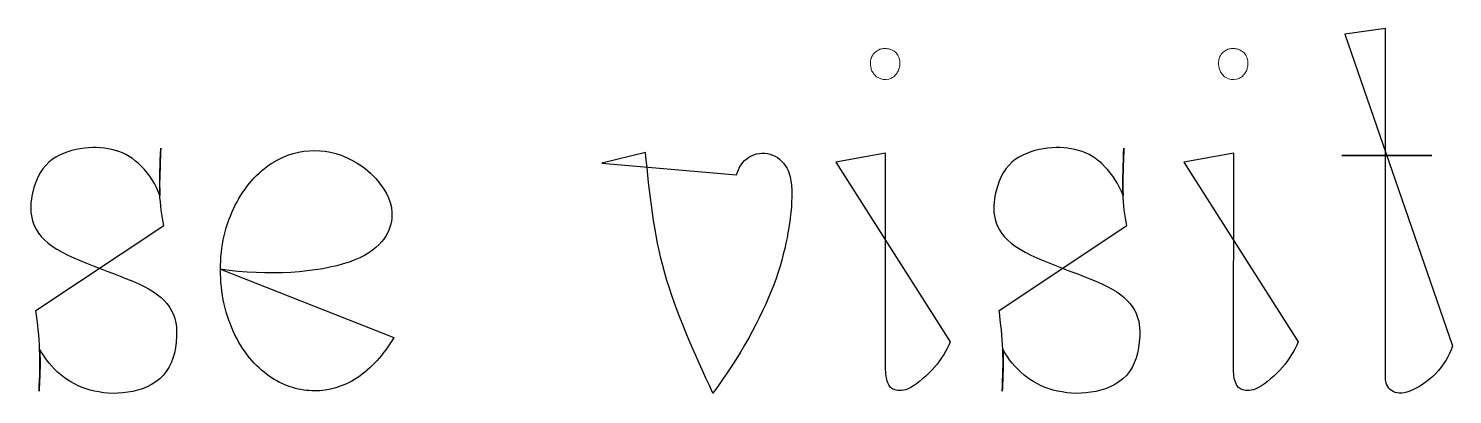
# Model space of a CAD drawing. Header units: centimetres. Extents: x -10.1 to 10.1, y -7.4 to 7.5.
# Drawn here: x -3.983 to -2.883, y 5.461 to 5.744 of the extents above; entities that cross this region are included whole.
import ezdxf

# ---------------------------------------------------------------- set-up
doc = ezdxf.new("R2010")
doc.units = ezdxf.units.CM
doc.header["$MEASUREMENT"] = 0
doc.layers.add('Layer 1', color=7, linetype='Continuous')

msp = doc.modelspace()

# ---------------------------------------------------------------- linework, layer by layer
at = {"layer": 'Layer 1', "color": 7}
for points, knots in [([(-2.96607, 5.73922), (-2.96607, 5.73922), (-2.93482, 5.74361), (-2.93482, 5.74361), (-2.93482, 5.74361), (-2.93482, 5.74361), (-2.93482, 5.64569), (-2.93482, 5.64569), (-2.93482, 5.64569), (-2.93482, 5.64569), (-2.899, 5.64569), (-2.899, 5.64569), (-2.899, 5.64569), (-2.899, 5.64569), (-2.96835, 5.64569), (-2.96835, 5.64569), (-2.96835, 5.64569), (-2.96835, 5.64569), (-2.93482, 5.64569), (-2.93482, 5.64569), (-2.93482, 5.64569), (-2.93482, 5.64569), (-2.93482, 5.47405), (-2.93482, 5.47405), (-2.93482, 5.47405), (-2.93482, 5.47024), (-2.93329, 5.46643), (-2.93006, 5.46415), (-2.93006, 5.46415), (-2.92683, 5.46187), (-2.92207, 5.46129), (-2.91596, 5.46375), (-2.91596, 5.46375), (-2.90966, 5.46603), (-2.90207, 5.47118), (-2.89596, 5.47727), (-2.89596, 5.47727), (-2.88987, 5.48357), (-2.88567, 5.49079), (-2.883, 5.49862), (-2.883, 5.49862), (-2.883, 5.49862), (-2.96607, 5.73922), (-2.96607, 5.73922)], [0, 0, 0, 0, 0.0833333, 0.0833333, 0.0833333, 0.0833333, 0.1666667, 0.1666667, 0.1666667, 0.1666667, 0.25, 0.25, 0.25, 0.25, 0.3333333, 0.3333333, 0.3333333, 0.3333333, 0.4166667, 0.4166667, 0.4166667, 0.4166667, 0.5, 0.5, 0.5, 0.5, 0.5833333, 0.5833333, 0.5833333, 0.5833333, 0.6666667, 0.6666667, 0.6666667, 0.6666667, 0.75, 0.75, 0.75, 0.75, 0.8333333, 0.8333333, 0.8333333, 0.8333333, 1, 1, 1, 1]), ([(-2.96607, 5.73922), (-2.96607, 5.73922), (-2.96607, 5.73922), (-2.96607, 5.73922), (-2.96607, 5.73922), (-2.96607, 5.73922), (-2.96607, 5.73922), (-2.96607, 5.73922)], [0, 0, 0, 0, 0.3333333, 0.3333333, 0.3333333, 0.3333333, 1, 1, 1, 1]), ([(-3.97689, 5.52605), (-3.97557, 5.51594), (-3.97422, 5.50605), (-3.97403, 5.49576), (-3.97403, 5.49576), (-3.97347, 5.48547), (-3.97403, 5.47462), (-3.97443, 5.46377), (-3.97443, 5.46377), (-3.97403, 5.4712), (-3.97385, 5.47845), (-3.97366, 5.48377), (-3.97366, 5.48377), (-3.97366, 5.4893), (-3.97385, 5.49271), (-3.97403, 5.49615), (-3.97403, 5.49615), (-3.96985, 5.48853), (-3.96432, 5.48168), (-3.95765, 5.47633), (-3.95765, 5.47633), (-3.95117, 5.47083), (-3.94373, 5.46699), (-3.93498, 5.46453), (-3.93498, 5.46453), (-3.92622, 5.46225), (-3.91612, 5.46112), (-3.90603, 5.46281), (-3.90603, 5.46281), (-3.89574, 5.46434), (-3.88545, 5.46834), (-3.87859, 5.47577), (-3.87859, 5.47577), (-3.87192, 5.48339), (-3.86869, 5.49387), (-3.8683, 5.50606), (-3.8683, 5.50606), (-3.86774, 5.51807), (-3.87002, 5.5312), (-3.88944, 5.54244), (-3.88944, 5.54244), (-3.90907, 5.55347), (-3.94601, 5.56284), (-3.96432, 5.57559), (-3.96432, 5.57559), (-3.98263, 5.58834), (-3.98223, 5.60454), (-3.97956, 5.61655), (-3.97956, 5.61655), (-3.9767, 5.62893), (-3.97154, 5.63713), (-3.96432, 5.64245), (-3.96432, 5.64245), (-3.9571, 5.64758), (-3.94794, 5.65026), (-3.93937, 5.65121), (-3.93937, 5.65121), (-3.9308, 5.65216), (-3.92281, 5.65177), (-3.91556, 5.64949), (-3.91556, 5.64949), (-3.90794, 5.6474), (-3.90127, 5.64319), (-3.89537, 5.63711), (-3.89537, 5.63711), (-3.88928, 5.63121), (-3.88434, 5.62319), (-3.88108, 5.61462), (-3.88108, 5.61462), (-3.88127, 5.61803), (-3.88148, 5.62129), (-3.88127, 5.62737), (-3.88127, 5.62737), (-3.88108, 5.63346), (-3.88087, 5.64242), (-3.8805, 5.65118), (-3.8805, 5.65118), (-3.88106, 5.63898), (-3.88145, 5.62679), (-3.88127, 5.61689), (-3.88127, 5.61689), (-3.88087, 5.60678), (-3.87955, 5.59916), (-3.87823, 5.59154), (-3.87823, 5.59154), (-3.87823, 5.59154), (-3.97689, 5.52605), (-3.97689, 5.52605)], [0, 0, 0, 0, 0.0434783, 0.0434783, 0.0434783, 0.0434783, 0.0869565, 0.0869565, 0.0869565, 0.0869565, 0.1304348, 0.1304348, 0.1304348, 0.1304348, 0.173913, 0.173913, 0.173913, 0.173913, 0.2173913, 0.2173913, 0.2173913, 0.2173913, 0.2608696, 0.2608696, 0.2608696, 0.2608696, 0.3043478, 0.3043478, 0.3043478, 0.3043478, 0.3478261, 0.3478261, 0.3478261, 0.3478261, 0.3913043, 0.3913043, 0.3913043, 0.3913043, 0.4347826, 0.4347826, 0.4347826, 0.4347826, 0.4782609, 0.4782609, 0.4782609, 0.4782609, 0.5217391, 0.5217391, 0.5217391, 0.5217391, 0.5652174, 0.5652174, 0.5652174, 0.5652174, 0.6086957, 0.6086957, 0.6086957, 0.6086957, 0.6521739, 0.6521739, 0.6521739, 0.6521739, 0.6956522, 0.6956522, 0.6956522, 0.6956522, 0.7391304, 0.7391304, 0.7391304, 0.7391304, 0.7826087, 0.7826087, 0.7826087, 0.7826087, 0.826087, 0.826087, 0.826087, 0.826087, 0.8695652, 0.8695652, 0.8695652, 0.8695652, 0.9130435, 0.9130435, 0.9130435, 0.9130435, 1, 1, 1, 1]), ([(-3.23317, 5.52605), (-3.23185, 5.51594), (-3.2305, 5.50605), (-3.23031, 5.49576), (-3.23031, 5.49576), (-3.22975, 5.48547), (-3.23031, 5.47462), (-3.23071, 5.46377), (-3.23071, 5.46377), (-3.23031, 5.4712), (-3.23013, 5.47845), (-3.22994, 5.48377), (-3.22994, 5.48377), (-3.22975, 5.4893), (-3.22994, 5.49271), (-3.23031, 5.49615), (-3.23031, 5.49615), (-3.22613, 5.48853), (-3.2206, 5.48168), (-3.21393, 5.47633), (-3.21393, 5.47633), (-3.20745, 5.47083), (-3.20004, 5.46699), (-3.19126, 5.46453), (-3.19126, 5.46453), (-3.1825, 5.46225), (-3.17242, 5.46112), (-3.16231, 5.46281), (-3.16231, 5.46281), (-3.15202, 5.46434), (-3.14173, 5.46834), (-3.13487, 5.47577), (-3.13487, 5.47577), (-3.1282, 5.48339), (-3.12495, 5.49387), (-3.12458, 5.50606), (-3.12458, 5.50606), (-3.12402, 5.51807), (-3.1263, 5.5312), (-3.14572, 5.54244), (-3.14572, 5.54244), (-3.16535, 5.55347), (-3.20231, 5.56284), (-3.2206, 5.57559), (-3.2206, 5.57559), (-3.23909, 5.58834), (-3.23851, 5.60454), (-3.23584, 5.61655), (-3.23584, 5.61655), (-3.23298, 5.62893), (-3.22785, 5.63713), (-3.2206, 5.64245), (-3.2206, 5.64245), (-3.21338, 5.64758), (-3.20422, 5.65026), (-3.19565, 5.65121), (-3.19565, 5.65121), (-3.18708, 5.65216), (-3.17909, 5.65177), (-3.17184, 5.64949), (-3.17184, 5.64949), (-3.16422, 5.6474), (-3.15755, 5.64319), (-3.15165, 5.63711), (-3.15165, 5.63711), (-3.14556, 5.63121), (-3.14062, 5.62319), (-3.13736, 5.61462), (-3.13736, 5.61462), (-3.13755, 5.61803), (-3.13755, 5.62129), (-3.13755, 5.62737), (-3.13755, 5.62737), (-3.13736, 5.63346), (-3.13718, 5.64242), (-3.13678, 5.65118), (-3.13678, 5.65118), (-3.13734, 5.63898), (-3.13773, 5.62679), (-3.13755, 5.61689), (-3.13755, 5.61689), (-3.13718, 5.60678), (-3.13602, 5.59916), (-3.13451, 5.59154), (-3.13451, 5.59154), (-3.13451, 5.59154), (-3.23317, 5.52605), (-3.23317, 5.52605)], [0, 0, 0, 0, 0.0434783, 0.0434783, 0.0434783, 0.0434783, 0.0869565, 0.0869565, 0.0869565, 0.0869565, 0.1304348, 0.1304348, 0.1304348, 0.1304348, 0.173913, 0.173913, 0.173913, 0.173913, 0.2173913, 0.2173913, 0.2173913, 0.2173913, 0.2608696, 0.2608696, 0.2608696, 0.2608696, 0.3043478, 0.3043478, 0.3043478, 0.3043478, 0.3478261, 0.3478261, 0.3478261, 0.3478261, 0.3913043, 0.3913043, 0.3913043, 0.3913043, 0.4347826, 0.4347826, 0.4347826, 0.4347826, 0.4782609, 0.4782609, 0.4782609, 0.4782609, 0.5217391, 0.5217391, 0.5217391, 0.5217391, 0.5652174, 0.5652174, 0.5652174, 0.5652174, 0.6086957, 0.6086957, 0.6086957, 0.6086957, 0.6521739, 0.6521739, 0.6521739, 0.6521739, 0.6956522, 0.6956522, 0.6956522, 0.6956522, 0.7391304, 0.7391304, 0.7391304, 0.7391304, 0.7826087, 0.7826087, 0.7826087, 0.7826087, 0.826087, 0.826087, 0.826087, 0.826087, 0.8695652, 0.8695652, 0.8695652, 0.8695652, 0.9130435, 0.9130435, 0.9130435, 0.9130435, 1, 1, 1, 1]), ([(-3.83438, 5.55785), (-3.79818, 5.55235), (-3.75876, 5.55499), (-3.73492, 5.56338), (-3.73492, 5.56338), (-3.71111, 5.57158), (-3.70312, 5.58529), (-3.70216, 5.59709), (-3.70216, 5.59709), (-3.70084, 5.60871), (-3.70674, 5.61823), (-3.71227, 5.62527), (-3.71227, 5.62527), (-3.71799, 5.63212), (-3.7233, 5.63633), (-3.72883, 5.63974), (-3.72883, 5.63974), (-3.7397, 5.64641), (-3.75074, 5.64945), (-3.7618, 5.64945), (-3.7618, 5.64945), (-3.77286, 5.64945), (-3.78389, 5.64641), (-3.79477, 5.63974), (-3.79477, 5.63974), (-3.80011, 5.63593), (-3.80525, 5.63175), (-3.8102, 5.6264), (-3.8102, 5.6264), (-3.81496, 5.62068), (-3.81935, 5.61439), (-3.82295, 5.60716), (-3.82295, 5.60716), (-3.82657, 5.6001), (-3.82962, 5.59211), (-3.83152, 5.58353), (-3.83152, 5.58353), (-3.83343, 5.57533), (-3.83438, 5.56657), (-3.83438, 5.55763), (-3.83438, 5.55763), (-3.83438, 5.54869), (-3.83343, 5.53972), (-3.83152, 5.53096), (-3.83152, 5.53096), (-3.82961, 5.52239), (-3.82657, 5.51421), (-3.82295, 5.50678), (-3.82295, 5.50678), (-3.81933, 5.49935), (-3.81493, 5.49286), (-3.8102, 5.48736), (-3.8102, 5.48736), (-3.80523, 5.48183), (-3.80009, 5.47744), (-3.79496, 5.47402), (-3.79496, 5.47402), (-3.78962, 5.4704), (-3.78411, 5.46812), (-3.7784, 5.4664), (-3.7784, 5.4664), (-3.7729, 5.46487), (-3.76737, 5.46391), (-3.76184, 5.46391), (-3.76184, 5.46391), (-3.75081, 5.46391), (-3.73956, 5.46695), (-3.72887, 5.47399), (-3.72887, 5.47399), (-3.72355, 5.47743), (-3.71839, 5.48201), (-3.71363, 5.48714), (-3.71363, 5.48714), (-3.70887, 5.49248), (-3.70448, 5.49857), (-3.70048, 5.50505), (-3.70048, 5.50505), (-3.70048, 5.50505), (-3.83438, 5.55785), (-3.83438, 5.55785)], [0, 0, 0, 0, 0.047619, 0.047619, 0.047619, 0.047619, 0.0952381, 0.0952381, 0.0952381, 0.0952381, 0.1428571, 0.1428571, 0.1428571, 0.1428571, 0.1904762, 0.1904762, 0.1904762, 0.1904762, 0.2380952, 0.2380952, 0.2380952, 0.2380952, 0.2857143, 0.2857143, 0.2857143, 0.2857143, 0.3333333, 0.3333333, 0.3333333, 0.3333333, 0.3809524, 0.3809524, 0.3809524, 0.3809524, 0.4285714, 0.4285714, 0.4285714, 0.4285714, 0.4761905, 0.4761905, 0.4761905, 0.4761905, 0.5238095, 0.5238095, 0.5238095, 0.5238095, 0.5714286, 0.5714286, 0.5714286, 0.5714286, 0.6190476, 0.6190476, 0.6190476, 0.6190476, 0.6666667, 0.6666667, 0.6666667, 0.6666667, 0.7142857, 0.7142857, 0.7142857, 0.7142857, 0.7619048, 0.7619048, 0.7619048, 0.7619048, 0.8095238, 0.8095238, 0.8095238, 0.8095238, 0.8571429, 0.8571429, 0.8571429, 0.8571429, 0.9047619, 0.9047619, 0.9047619, 0.9047619, 1, 1, 1, 1]), ([(-3.53987, 5.63977), (-3.53987, 5.63977), (-3.50616, 5.64797), (-3.50616, 5.64797), (-3.50616, 5.64797), (-3.50312, 5.61693), (-3.49986, 5.58569), (-3.49129, 5.55481), (-3.49129, 5.55481), (-3.48251, 5.52396), (-3.46843, 5.49308), (-3.45414, 5.46223), (-3.45414, 5.46223), (-3.43377, 5.48948), (-3.41699, 5.51975), (-3.4071, 5.54586), (-3.4071, 5.54586), (-3.39739, 5.57234), (-3.39414, 5.59462), (-3.39337, 5.60912), (-3.39337, 5.60912), (-3.3926, 5.62378), (-3.39414, 5.63063), (-3.39699, 5.63598), (-3.39699, 5.63598), (-3.40022, 5.64132), (-3.40461, 5.64513), (-3.40993, 5.64664), (-3.40993, 5.64664), (-3.41546, 5.64796), (-3.42136, 5.64741), (-3.42631, 5.64436), (-3.42631, 5.64436), (-3.43107, 5.64132), (-3.43451, 5.63597), (-3.43584, 5.63063), (-3.43584, 5.63063), (-3.43584, 5.63063), (-3.53987, 5.63977), (-3.53987, 5.63977)], [0, 0, 0, 0, 0.0909091, 0.0909091, 0.0909091, 0.0909091, 0.1818182, 0.1818182, 0.1818182, 0.1818182, 0.2727273, 0.2727273, 0.2727273, 0.2727273, 0.3636364, 0.3636364, 0.3636364, 0.3636364, 0.4545455, 0.4545455, 0.4545455, 0.4545455, 0.5454545, 0.5454545, 0.5454545, 0.5454545, 0.6363636, 0.6363636, 0.6363636, 0.6363636, 0.7272727, 0.7272727, 0.7272727, 0.7272727, 0.8181818, 0.8181818, 0.8181818, 0.8181818, 1, 1, 1, 1]), ([(-3.35927, 5.64053), (-3.35927, 5.64053), (-3.32077, 5.64738), (-3.32077, 5.64738), (-3.32077, 5.64738), (-3.32077, 5.64738), (-3.32077, 5.48164), (-3.32077, 5.48164), (-3.32077, 5.48164), (-3.32077, 5.47746), (-3.3204, 5.47325), (-3.31908, 5.47021), (-3.31908, 5.47021), (-3.31794, 5.46698), (-3.31641, 5.46566), (-3.31355, 5.46471), (-3.31355, 5.46471), (-3.31088, 5.46376), (-3.30707, 5.46357), (-3.30135, 5.46643), (-3.30135, 5.46643), (-3.29601, 5.46966), (-3.28841, 5.47596), (-3.28307, 5.48223), (-3.28307, 5.48223), (-3.27754, 5.48871), (-3.27354, 5.49498), (-3.27087, 5.50165), (-3.27087, 5.50165), (-3.27087, 5.50165), (-3.35927, 5.64053), (-3.35927, 5.64053)], [0, 0, 0, 0, 0.1111111, 0.1111111, 0.1111111, 0.1111111, 0.2222222, 0.2222222, 0.2222222, 0.2222222, 0.3333333, 0.3333333, 0.3333333, 0.3333333, 0.4444444, 0.4444444, 0.4444444, 0.4444444, 0.5555556, 0.5555556, 0.5555556, 0.5555556, 0.6666667, 0.6666667, 0.6666667, 0.6666667, 0.7777778, 0.7777778, 0.7777778, 0.7777778, 1, 1, 1, 1]), ([(-3.09048, 5.64053), (-3.09048, 5.64053), (-3.05198, 5.64738), (-3.05198, 5.64738), (-3.05198, 5.64738), (-3.05198, 5.64738), (-3.05217, 5.48164), (-3.05217, 5.48164), (-3.05217, 5.48164), (-3.05217, 5.47746), (-3.0518, 5.47325), (-3.05045, 5.47021), (-3.05045, 5.47021), (-3.04931, 5.46698), (-3.04759, 5.46566), (-3.04495, 5.46471), (-3.04495, 5.46471), (-3.04228, 5.46376), (-3.03847, 5.46357), (-3.03275, 5.46643), (-3.03275, 5.46643), (-3.02722, 5.46966), (-3.01979, 5.47596), (-3.01428, 5.48223), (-3.01428, 5.48223), (-3.00894, 5.48871), (-3.00494, 5.49498), (-3.00227, 5.50165), (-3.00227, 5.50165), (-3.00227, 5.50165), (-3.09048, 5.64053), (-3.09048, 5.64053)], [0, 0, 0, 0, 0.1111111, 0.1111111, 0.1111111, 0.1111111, 0.2222222, 0.2222222, 0.2222222, 0.2222222, 0.3333333, 0.3333333, 0.3333333, 0.3333333, 0.4444444, 0.4444444, 0.4444444, 0.4444444, 0.5555556, 0.5555556, 0.5555556, 0.5555556, 0.6666667, 0.6666667, 0.6666667, 0.6666667, 0.7777778, 0.7777778, 0.7777778, 0.7777778, 1, 1, 1, 1]), ([(-3.53987, 5.63977), (-3.53987, 5.63977), (-3.53987, 5.63977), (-3.53987, 5.63977), (-3.53987, 5.63977), (-3.53987, 5.63977), (-3.53987, 5.63977), (-3.53987, 5.63977)], [0, 0, 0, 0, 0.3333333, 0.3333333, 0.3333333, 0.3333333, 1, 1, 1, 1]), ([(-3.35927, 5.64053), (-3.35927, 5.64053), (-3.35927, 5.64053), (-3.35927, 5.64053), (-3.35927, 5.64053), (-3.35927, 5.64053), (-3.35927, 5.64053), (-3.35927, 5.64053)], [0, 0, 0, 0, 0.3333333, 0.3333333, 0.3333333, 0.3333333, 1, 1, 1, 1]), ([(-3.09048, 5.64053), (-3.09048, 5.64053), (-3.09048, 5.64053), (-3.09048, 5.64053), (-3.09048, 5.64053), (-3.09048, 5.64053), (-3.09048, 5.64053), (-3.09048, 5.64053)], [0, 0, 0, 0, 0.3333333, 0.3333333, 0.3333333, 0.3333333, 1, 1, 1, 1]), ([(-3.83438, 5.55785), (-3.83438, 5.55785), (-3.83438, 5.55785), (-3.83438, 5.55785), (-3.83438, 5.55785), (-3.83438, 5.55785), (-3.83438, 5.55785), (-3.83438, 5.55785)], [0, 0, 0, 0, 0.3333333, 0.3333333, 0.3333333, 0.3333333, 1, 1, 1, 1]), ([(-3.97689, 5.52605), (-3.97689, 5.52605), (-3.97689, 5.52605), (-3.97689, 5.52605), (-3.97689, 5.52605), (-3.97689, 5.52605), (-3.97689, 5.52605), (-3.97689, 5.52605)], [0, 0, 0, 0, 0.3333333, 0.3333333, 0.3333333, 0.3333333, 1, 1, 1, 1]), ([(-3.23317, 5.52605), (-3.23317, 5.52605), (-3.23317, 5.52605), (-3.23317, 5.52605), (-3.23317, 5.52605), (-3.23317, 5.52605), (-3.23317, 5.52605), (-3.23317, 5.52605)], [0, 0, 0, 0, 0.3333333, 0.3333333, 0.3333333, 0.3333333, 1, 1, 1, 1])]:
    msp.add_open_spline(points, degree=3, knots=knots, dxfattribs=at)
at = {"layer": 'Layer 1', "lineweight": 0}
for points, knots in [([(-2.96607, 5.73922), (-2.96607, 5.73922), (-2.93482, 5.74361), (-2.93482, 5.74361), (-2.93482, 5.74361), (-2.93482, 5.74361), (-2.93482, 5.64569), (-2.93482, 5.64569), (-2.93482, 5.64569), (-2.93482, 5.64569), (-2.899, 5.64569), (-2.899, 5.64569), (-2.899, 5.64569), (-2.899, 5.64569), (-2.96835, 5.64569), (-2.96835, 5.64569), (-2.96835, 5.64569), (-2.96835, 5.64569), (-2.93482, 5.64569), (-2.93482, 5.64569), (-2.93482, 5.64569), (-2.93482, 5.64569), (-2.93482, 5.47405), (-2.93482, 5.47405), (-2.93482, 5.47405), (-2.93482, 5.47024), (-2.93329, 5.46643), (-2.93006, 5.46415), (-2.93006, 5.46415), (-2.92683, 5.46187), (-2.92207, 5.46129), (-2.91596, 5.46375), (-2.91596, 5.46375), (-2.90966, 5.46603), (-2.90207, 5.47118), (-2.89596, 5.47727), (-2.89596, 5.47727), (-2.88987, 5.48357), (-2.88567, 5.49079), (-2.883, 5.49862)], [0, 0, 0, 0, 0.0909091, 0.0909091, 0.0909091, 0.0909091, 0.1818182, 0.1818182, 0.1818182, 0.1818182, 0.2727273, 0.2727273, 0.2727273, 0.2727273, 0.3636364, 0.3636364, 0.3636364, 0.3636364, 0.4545455, 0.4545455, 0.4545455, 0.4545455, 0.5454545, 0.5454545, 0.5454545, 0.5454545, 0.6363636, 0.6363636, 0.6363636, 0.6363636, 0.7272727, 0.7272727, 0.7272727, 0.7272727, 0.8181818, 0.8181818, 0.8181818, 0.8181818, 1, 1, 1, 1]), ([(-2.96607, 5.73922), (-2.96607, 5.73922), (-2.96607, 5.73922), (-2.96607, 5.73922), (-2.96607, 5.73922), (-2.96607, 5.73922), (-2.96607, 5.73922), (-2.96607, 5.73922)], [0, 0, 0, 0, 0.3333333, 0.3333333, 0.3333333, 0.3333333, 1, 1, 1, 1]), ([(-3.97689, 5.52605), (-3.97557, 5.51594), (-3.97422, 5.50605), (-3.97403, 5.49576), (-3.97403, 5.49576), (-3.97347, 5.48547), (-3.97403, 5.47462), (-3.97443, 5.46377), (-3.97443, 5.46377), (-3.97403, 5.4712), (-3.97385, 5.47845), (-3.97366, 5.48377), (-3.97366, 5.48377), (-3.97366, 5.4893), (-3.97385, 5.49271), (-3.97403, 5.49615), (-3.97403, 5.49615), (-3.96985, 5.48853), (-3.96432, 5.48168), (-3.95765, 5.47633), (-3.95765, 5.47633), (-3.95117, 5.47083), (-3.94373, 5.46699), (-3.93498, 5.46453), (-3.93498, 5.46453), (-3.92622, 5.46225), (-3.91612, 5.46112), (-3.90603, 5.46281), (-3.90603, 5.46281), (-3.89574, 5.46434), (-3.88545, 5.46834), (-3.87859, 5.47577), (-3.87859, 5.47577), (-3.87192, 5.48339), (-3.86869, 5.49387), (-3.8683, 5.50606), (-3.8683, 5.50606), (-3.86774, 5.51807), (-3.87002, 5.5312), (-3.88944, 5.54244), (-3.88944, 5.54244), (-3.90907, 5.55347), (-3.94601, 5.56284), (-3.96432, 5.57559), (-3.96432, 5.57559), (-3.98263, 5.58834), (-3.98223, 5.60454), (-3.97956, 5.61655), (-3.97956, 5.61655), (-3.9767, 5.62893), (-3.97154, 5.63713), (-3.96432, 5.64245), (-3.96432, 5.64245), (-3.9571, 5.64758), (-3.94794, 5.65026), (-3.93937, 5.65121), (-3.93937, 5.65121), (-3.9308, 5.65216), (-3.92281, 5.65177), (-3.91556, 5.64949), (-3.91556, 5.64949), (-3.90794, 5.6474), (-3.90127, 5.64319), (-3.89537, 5.63711), (-3.89537, 5.63711), (-3.88928, 5.63121), (-3.88434, 5.62319), (-3.88108, 5.61462), (-3.88108, 5.61462), (-3.88127, 5.61803), (-3.88148, 5.62129), (-3.88127, 5.62737), (-3.88127, 5.62737), (-3.88108, 5.63346), (-3.88087, 5.64242), (-3.8805, 5.65118), (-3.8805, 5.65118), (-3.88106, 5.63898), (-3.88145, 5.62679), (-3.88127, 5.61689), (-3.88127, 5.61689), (-3.88087, 5.60678), (-3.87955, 5.59916), (-3.87823, 5.59154)], [0, 0, 0, 0, 0.0454545, 0.0454545, 0.0454545, 0.0454545, 0.0909091, 0.0909091, 0.0909091, 0.0909091, 0.1363636, 0.1363636, 0.1363636, 0.1363636, 0.1818182, 0.1818182, 0.1818182, 0.1818182, 0.2272727, 0.2272727, 0.2272727, 0.2272727, 0.2727273, 0.2727273, 0.2727273, 0.2727273, 0.3181818, 0.3181818, 0.3181818, 0.3181818, 0.3636364, 0.3636364, 0.3636364, 0.3636364, 0.4090909, 0.4090909, 0.4090909, 0.4090909, 0.4545455, 0.4545455, 0.4545455, 0.4545455, 0.5, 0.5, 0.5, 0.5, 0.5454545, 0.5454545, 0.5454545, 0.5454545, 0.5909091, 0.5909091, 0.5909091, 0.5909091, 0.6363636, 0.6363636, 0.6363636, 0.6363636, 0.6818182, 0.6818182, 0.6818182, 0.6818182, 0.7272727, 0.7272727, 0.7272727, 0.7272727, 0.7727273, 0.7727273, 0.7727273, 0.7727273, 0.8181818, 0.8181818, 0.8181818, 0.8181818, 0.8636364, 0.8636364, 0.8636364, 0.8636364, 0.9090909, 0.9090909, 0.9090909, 0.9090909, 1, 1, 1, 1]), ([(-3.23317, 5.52605), (-3.23185, 5.51594), (-3.2305, 5.50605), (-3.23031, 5.49576), (-3.23031, 5.49576), (-3.22975, 5.48547), (-3.23031, 5.47462), (-3.23071, 5.46377), (-3.23071, 5.46377), (-3.23031, 5.4712), (-3.23013, 5.47845), (-3.22994, 5.48377), (-3.22994, 5.48377), (-3.22975, 5.4893), (-3.22994, 5.49271), (-3.23031, 5.49615), (-3.23031, 5.49615), (-3.22613, 5.48853), (-3.2206, 5.48168), (-3.21393, 5.47633), (-3.21393, 5.47633), (-3.20745, 5.47083), (-3.20004, 5.46699), (-3.19126, 5.46453), (-3.19126, 5.46453), (-3.1825, 5.46225), (-3.17242, 5.46112), (-3.16231, 5.46281), (-3.16231, 5.46281), (-3.15202, 5.46434), (-3.14173, 5.46834), (-3.13487, 5.47577), (-3.13487, 5.47577), (-3.1282, 5.48339), (-3.12495, 5.49387), (-3.12458, 5.50606), (-3.12458, 5.50606), (-3.12402, 5.51807), (-3.1263, 5.5312), (-3.14572, 5.54244), (-3.14572, 5.54244), (-3.16535, 5.55347), (-3.20231, 5.56284), (-3.2206, 5.57559), (-3.2206, 5.57559), (-3.23909, 5.58834), (-3.23851, 5.60454), (-3.23584, 5.61655), (-3.23584, 5.61655), (-3.23298, 5.62893), (-3.22785, 5.63713), (-3.2206, 5.64245), (-3.2206, 5.64245), (-3.21338, 5.64758), (-3.20422, 5.65026), (-3.19565, 5.65121), (-3.19565, 5.65121), (-3.18708, 5.65216), (-3.17909, 5.65177), (-3.17184, 5.64949), (-3.17184, 5.64949), (-3.16422, 5.6474), (-3.15755, 5.64319), (-3.15165, 5.63711), (-3.15165, 5.63711), (-3.14556, 5.63121), (-3.14062, 5.62319), (-3.13736, 5.61462), (-3.13736, 5.61462), (-3.13755, 5.61803), (-3.13755, 5.62129), (-3.13755, 5.62737), (-3.13755, 5.62737), (-3.13736, 5.63346), (-3.13718, 5.64242), (-3.13678, 5.65118), (-3.13678, 5.65118), (-3.13734, 5.63898), (-3.13773, 5.62679), (-3.13755, 5.61689), (-3.13755, 5.61689), (-3.13718, 5.60678), (-3.13602, 5.59916), (-3.13451, 5.59154)], [0, 0, 0, 0, 0.0454545, 0.0454545, 0.0454545, 0.0454545, 0.0909091, 0.0909091, 0.0909091, 0.0909091, 0.1363636, 0.1363636, 0.1363636, 0.1363636, 0.1818182, 0.1818182, 0.1818182, 0.1818182, 0.2272727, 0.2272727, 0.2272727, 0.2272727, 0.2727273, 0.2727273, 0.2727273, 0.2727273, 0.3181818, 0.3181818, 0.3181818, 0.3181818, 0.3636364, 0.3636364, 0.3636364, 0.3636364, 0.4090909, 0.4090909, 0.4090909, 0.4090909, 0.4545455, 0.4545455, 0.4545455, 0.4545455, 0.5, 0.5, 0.5, 0.5, 0.5454545, 0.5454545, 0.5454545, 0.5454545, 0.5909091, 0.5909091, 0.5909091, 0.5909091, 0.6363636, 0.6363636, 0.6363636, 0.6363636, 0.6818182, 0.6818182, 0.6818182, 0.6818182, 0.7272727, 0.7272727, 0.7272727, 0.7272727, 0.7727273, 0.7727273, 0.7727273, 0.7727273, 0.8181818, 0.8181818, 0.8181818, 0.8181818, 0.8636364, 0.8636364, 0.8636364, 0.8636364, 0.9090909, 0.9090909, 0.9090909, 0.9090909, 1, 1, 1, 1]), ([(-3.83438, 5.55785), (-3.79818, 5.55235), (-3.75876, 5.55499), (-3.73492, 5.56338), (-3.73492, 5.56338), (-3.71111, 5.57158), (-3.70312, 5.58529), (-3.70216, 5.59709), (-3.70216, 5.59709), (-3.70084, 5.60871), (-3.70674, 5.61823), (-3.71227, 5.62527), (-3.71227, 5.62527), (-3.71799, 5.63212), (-3.7233, 5.63633), (-3.72883, 5.63974), (-3.72883, 5.63974), (-3.7397, 5.64641), (-3.75074, 5.64945), (-3.7618, 5.64945), (-3.7618, 5.64945), (-3.77286, 5.64945), (-3.78389, 5.64641), (-3.79477, 5.63974), (-3.79477, 5.63974), (-3.80011, 5.63593), (-3.80525, 5.63175), (-3.8102, 5.6264), (-3.8102, 5.6264), (-3.81496, 5.62068), (-3.81935, 5.61439), (-3.82295, 5.60716), (-3.82295, 5.60716), (-3.82657, 5.6001), (-3.82962, 5.59211), (-3.83152, 5.58353), (-3.83152, 5.58353), (-3.83343, 5.57533), (-3.83438, 5.56657), (-3.83438, 5.55763), (-3.83438, 5.55763), (-3.83438, 5.54869), (-3.83343, 5.53972), (-3.83152, 5.53096), (-3.83152, 5.53096), (-3.82961, 5.52239), (-3.82657, 5.51421), (-3.82295, 5.50678), (-3.82295, 5.50678), (-3.81933, 5.49935), (-3.81493, 5.49286), (-3.8102, 5.48736), (-3.8102, 5.48736), (-3.80523, 5.48183), (-3.80009, 5.47744), (-3.79496, 5.47402), (-3.79496, 5.47402), (-3.78962, 5.4704), (-3.78411, 5.46812), (-3.7784, 5.4664), (-3.7784, 5.4664), (-3.7729, 5.46487), (-3.76737, 5.46391), (-3.76184, 5.46391), (-3.76184, 5.46391), (-3.75081, 5.46391), (-3.73956, 5.46695), (-3.72887, 5.47399), (-3.72887, 5.47399), (-3.72355, 5.47743), (-3.71839, 5.48201), (-3.71363, 5.48714), (-3.71363, 5.48714), (-3.70887, 5.49248), (-3.70448, 5.49857), (-3.70048, 5.50505)], [0, 0, 0, 0, 0.05, 0.05, 0.05, 0.05, 0.1, 0.1, 0.1, 0.1, 0.15, 0.15, 0.15, 0.15, 0.2, 0.2, 0.2, 0.2, 0.25, 0.25, 0.25, 0.25, 0.3, 0.3, 0.3, 0.3, 0.35, 0.35, 0.35, 0.35, 0.4, 0.4, 0.4, 0.4, 0.45, 0.45, 0.45, 0.45, 0.5, 0.5, 0.5, 0.5, 0.55, 0.55, 0.55, 0.55, 0.6, 0.6, 0.6, 0.6, 0.65, 0.65, 0.65, 0.65, 0.7, 0.7, 0.7, 0.7, 0.75, 0.75, 0.75, 0.75, 0.8, 0.8, 0.8, 0.8, 0.85, 0.85, 0.85, 0.85, 0.9, 0.9, 0.9, 0.9, 1, 1, 1, 1]), ([(-3.53987, 5.63977), (-3.53987, 5.63977), (-3.50616, 5.64797), (-3.50616, 5.64797), (-3.50616, 5.64797), (-3.50312, 5.61693), (-3.49986, 5.58569), (-3.49129, 5.55481), (-3.49129, 5.55481), (-3.48251, 5.52396), (-3.46843, 5.49308), (-3.45414, 5.46223), (-3.45414, 5.46223), (-3.43377, 5.48948), (-3.41699, 5.51975), (-3.4071, 5.54586), (-3.4071, 5.54586), (-3.39739, 5.57234), (-3.39414, 5.59462), (-3.39337, 5.60912), (-3.39337, 5.60912), (-3.3926, 5.62378), (-3.39414, 5.63063), (-3.39699, 5.63598), (-3.39699, 5.63598), (-3.40022, 5.64132), (-3.40461, 5.64513), (-3.40993, 5.64664), (-3.40993, 5.64664), (-3.41546, 5.64796), (-3.42136, 5.64741), (-3.42631, 5.64436), (-3.42631, 5.64436), (-3.43107, 5.64132), (-3.43451, 5.63597), (-3.43584, 5.63063)], [0, 0, 0, 0, 0.1, 0.1, 0.1, 0.1, 0.2, 0.2, 0.2, 0.2, 0.3, 0.3, 0.3, 0.3, 0.4, 0.4, 0.4, 0.4, 0.5, 0.5, 0.5, 0.5, 0.6, 0.6, 0.6, 0.6, 0.7, 0.7, 0.7, 0.7, 0.8, 0.8, 0.8, 0.8, 1, 1, 1, 1]), ([(-3.35927, 5.64053), (-3.35927, 5.64053), (-3.32077, 5.64738), (-3.32077, 5.64738), (-3.32077, 5.64738), (-3.32077, 5.64738), (-3.32077, 5.48164), (-3.32077, 5.48164), (-3.32077, 5.48164), (-3.32077, 5.47746), (-3.3204, 5.47325), (-3.31908, 5.47021), (-3.31908, 5.47021), (-3.31794, 5.46698), (-3.31641, 5.46566), (-3.31355, 5.46471), (-3.31355, 5.46471), (-3.31088, 5.46376), (-3.30707, 5.46357), (-3.30135, 5.46643), (-3.30135, 5.46643), (-3.29601, 5.46966), (-3.28841, 5.47596), (-3.28307, 5.48223), (-3.28307, 5.48223), (-3.27754, 5.48871), (-3.27354, 5.49498), (-3.27087, 5.50165)], [0, 0, 0, 0, 0.125, 0.125, 0.125, 0.125, 0.25, 0.25, 0.25, 0.25, 0.375, 0.375, 0.375, 0.375, 0.5, 0.5, 0.5, 0.5, 0.625, 0.625, 0.625, 0.625, 0.75, 0.75, 0.75, 0.75, 1, 1, 1, 1]), ([(-3.09048, 5.64053), (-3.09048, 5.64053), (-3.05198, 5.64738), (-3.05198, 5.64738), (-3.05198, 5.64738), (-3.05198, 5.64738), (-3.05217, 5.48164), (-3.05217, 5.48164), (-3.05217, 5.48164), (-3.05217, 5.47746), (-3.0518, 5.47325), (-3.05045, 5.47021), (-3.05045, 5.47021), (-3.04931, 5.46698), (-3.04759, 5.46566), (-3.04495, 5.46471), (-3.04495, 5.46471), (-3.04228, 5.46376), (-3.03847, 5.46357), (-3.03275, 5.46643), (-3.03275, 5.46643), (-3.02722, 5.46966), (-3.01979, 5.47596), (-3.01428, 5.48223), (-3.01428, 5.48223), (-3.00894, 5.48871), (-3.00494, 5.49498), (-3.00227, 5.50165)], [0, 0, 0, 0, 0.125, 0.125, 0.125, 0.125, 0.25, 0.25, 0.25, 0.25, 0.375, 0.375, 0.375, 0.375, 0.5, 0.5, 0.5, 0.5, 0.625, 0.625, 0.625, 0.625, 0.75, 0.75, 0.75, 0.75, 1, 1, 1, 1]), ([(-3.53987, 5.63977), (-3.53987, 5.63977), (-3.53987, 5.63977), (-3.53987, 5.63977), (-3.53987, 5.63977), (-3.53987, 5.63977), (-3.53987, 5.63977), (-3.53987, 5.63977)], [0, 0, 0, 0, 0.3333333, 0.3333333, 0.3333333, 0.3333333, 1, 1, 1, 1]), ([(-3.35927, 5.64053), (-3.35927, 5.64053), (-3.35927, 5.64053), (-3.35927, 5.64053), (-3.35927, 5.64053), (-3.35927, 5.64053), (-3.35927, 5.64053), (-3.35927, 5.64053)], [0, 0, 0, 0, 0.3333333, 0.3333333, 0.3333333, 0.3333333, 1, 1, 1, 1]), ([(-3.09048, 5.64053), (-3.09048, 5.64053), (-3.09048, 5.64053), (-3.09048, 5.64053), (-3.09048, 5.64053), (-3.09048, 5.64053), (-3.09048, 5.64053), (-3.09048, 5.64053)], [0, 0, 0, 0, 0.3333333, 0.3333333, 0.3333333, 0.3333333, 1, 1, 1, 1]), ([(-3.83438, 5.55785), (-3.83438, 5.55785), (-3.83438, 5.55785), (-3.83438, 5.55785), (-3.83438, 5.55785), (-3.83438, 5.55785), (-3.83438, 5.55785), (-3.83438, 5.55785)], [0, 0, 0, 0, 0.3333333, 0.3333333, 0.3333333, 0.3333333, 1, 1, 1, 1]), ([(-3.97689, 5.52605), (-3.97689, 5.52605), (-3.97689, 5.52605), (-3.97689, 5.52605), (-3.97689, 5.52605), (-3.97689, 5.52605), (-3.97689, 5.52605), (-3.97689, 5.52605)], [0, 0, 0, 0, 0.3333333, 0.3333333, 0.3333333, 0.3333333, 1, 1, 1, 1]), ([(-3.23317, 5.52605), (-3.23317, 5.52605), (-3.23317, 5.52605), (-3.23317, 5.52605), (-3.23317, 5.52605), (-3.23317, 5.52605), (-3.23317, 5.52605), (-3.23317, 5.52605)], [0, 0, 0, 0, 0.3333333, 0.3333333, 0.3333333, 0.3333333, 1, 1, 1, 1])]:
    msp.add_open_spline(points, degree=3, knots=knots, dxfattribs=at)
at = {"layer": 'Layer 1', "color": 7, "lineweight": 0}
for points in [[(-3.32516, 5.72761), (-3.32442, 5.7278), (-3.32347, 5.72798), (-3.3227, 5.72817), (-3.3227, 5.72817), (-3.32193, 5.72817), (-3.32098, 5.72817), (-3.32003, 5.72817), (-3.32003, 5.72817), (-3.31889, 5.72798), (-3.31812, 5.7278), (-3.31717, 5.72761), (-3.31717, 5.72761), (-3.31526, 5.72684), (-3.31299, 5.72552), (-3.31183, 5.7238), (-3.31183, 5.7238), (-3.31106, 5.72248), (-3.31069, 5.72171), (-3.3103, 5.72055), (-3.3103, 5.72055), (-3.30993, 5.71941), (-3.30974, 5.71809), (-3.30974, 5.71674), (-3.30974, 5.71674), (-3.30974, 5.7156), (-3.30993, 5.71428), (-3.3103, 5.71293), (-3.3103, 5.71293), (-3.31049, 5.71198), (-3.31088, 5.71084), (-3.31165, 5.71007), (-3.31165, 5.71007), (-3.31202, 5.70893), (-3.3126, 5.70816), (-3.31334, 5.70758), (-3.31334, 5.70758), (-3.31411, 5.70663), (-3.31469, 5.70605), (-3.31562, 5.70567), (-3.31562, 5.70567), (-3.31639, 5.70511), (-3.31734, 5.70472), (-3.31829, 5.70453), (-3.31829, 5.70453), (-3.32115, 5.70379), (-3.32401, 5.70416), (-3.32649, 5.70567), (-3.32649, 5.70567), (-3.32763, 5.70604), (-3.32818, 5.70662), (-3.32895, 5.70758), (-3.32895, 5.70758), (-3.32972, 5.70816), (-3.3303, 5.70893), (-3.33086, 5.71007), (-3.33086, 5.71007), (-3.33142, 5.71084), (-3.332, 5.71198), (-3.332, 5.71293), (-3.332, 5.71293), (-3.3324, 5.71428), (-3.3324, 5.7156), (-3.3324, 5.71674), (-3.3324, 5.71674), (-3.3324, 5.71809), (-3.3324, 5.71941), (-3.332, 5.72055), (-3.332, 5.72055), (-3.33163, 5.72169), (-3.33123, 5.72246), (-3.33031, 5.7238), (-3.33031, 5.7238), (-3.32973, 5.72436), (-3.32896, 5.72533), (-3.32803, 5.72589), (-3.32803, 5.72589), (-3.3271, 5.72665), (-3.32596, 5.72703), (-3.32516, 5.72761)], [(-3.05656, 5.72761), (-3.05561, 5.7278), (-3.05484, 5.72798), (-3.05389, 5.72817), (-3.05389, 5.72817), (-3.05312, 5.72817), (-3.05217, 5.72817), (-3.05122, 5.72817), (-3.05122, 5.72817), (-3.05027, 5.72798), (-3.04931, 5.7278), (-3.04855, 5.72761), (-3.04855, 5.72761), (-3.04664, 5.72684), (-3.04437, 5.72552), (-3.04321, 5.7238), (-3.04321, 5.7238), (-3.04244, 5.72248), (-3.04189, 5.72171), (-3.04149, 5.72055), (-3.04149, 5.72055), (-3.0413, 5.71941), (-3.04093, 5.71809), (-3.04093, 5.71674), (-3.04093, 5.71674), (-3.04093, 5.7156), (-3.04112, 5.71428), (-3.04149, 5.71293), (-3.04149, 5.71293), (-3.04168, 5.71198), (-3.04207, 5.71084), (-3.04263, 5.71007), (-3.04263, 5.71007), (-3.04319, 5.70893), (-3.04377, 5.70816), (-3.04454, 5.70758), (-3.04454, 5.70758), (-3.04531, 5.70663), (-3.04607, 5.70605), (-3.04682, 5.70567), (-3.04682, 5.70567), (-3.04777, 5.70511), (-3.04854, 5.70472), (-3.04968, 5.70453), (-3.04968, 5.70453), (-3.05235, 5.70379), (-3.0554, 5.70416), (-3.05788, 5.70567), (-3.05788, 5.70567), (-3.05902, 5.70604), (-3.05941, 5.70662), (-3.06016, 5.70758), (-3.06016, 5.70758), (-3.06093, 5.70816), (-3.06151, 5.70893), (-3.06207, 5.71007), (-3.06207, 5.71007), (-3.06263, 5.71084), (-3.06302, 5.71198), (-3.06321, 5.71293), (-3.06321, 5.71293), (-3.06361, 5.71428), (-3.06361, 5.7156), (-3.06361, 5.71674), (-3.06361, 5.71674), (-3.06361, 5.71809), (-3.06361, 5.71941), (-3.06321, 5.72055), (-3.06321, 5.72055), (-3.06284, 5.72169), (-3.06265, 5.72246), (-3.06168, 5.7238), (-3.06168, 5.7238), (-3.06091, 5.72436), (-3.06036, 5.72533), (-3.0594, 5.72589), (-3.0594, 5.72589), (-3.05849, 5.72665), (-3.05733, 5.72703), (-3.05656, 5.72761)]]:
    msp.add_open_spline(points, degree=3, knots=[0, 0, 0, 0, 0.047619, 0.047619, 0.047619, 0.047619, 0.0952381, 0.0952381, 0.0952381, 0.0952381, 0.1428571, 0.1428571, 0.1428571, 0.1428571, 0.1904762, 0.1904762, 0.1904762, 0.1904762, 0.2380952, 0.2380952, 0.2380952, 0.2380952, 0.2857143, 0.2857143, 0.2857143, 0.2857143, 0.3333333, 0.3333333, 0.3333333, 0.3333333, 0.3809524, 0.3809524, 0.3809524, 0.3809524, 0.4285714, 0.4285714, 0.4285714, 0.4285714, 0.4761905, 0.4761905, 0.4761905, 0.4761905, 0.5238095, 0.5238095, 0.5238095, 0.5238095, 0.5714286, 0.5714286, 0.5714286, 0.5714286, 0.6190476, 0.6190476, 0.6190476, 0.6190476, 0.6666667, 0.6666667, 0.6666667, 0.6666667, 0.7142857, 0.7142857, 0.7142857, 0.7142857, 0.7619048, 0.7619048, 0.7619048, 0.7619048, 0.8095238, 0.8095238, 0.8095238, 0.8095238, 0.8571429, 0.8571429, 0.8571429, 0.8571429, 0.9047619, 0.9047619, 0.9047619, 0.9047619, 1, 1, 1, 1], dxfattribs=at)

doc.saveas('drawing.dxf')
